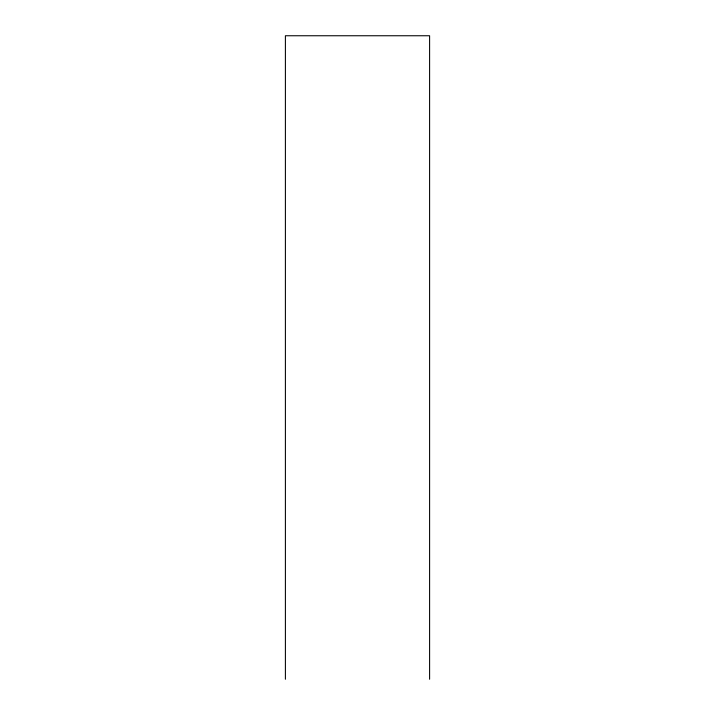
<?xml version="1.0" encoding="UTF-8"?>
<svg xmlns="http://www.w3.org/2000/svg" width="715" height="715" viewBox="0 0 715 715"><rect width="100%" height="100%" fill="white"/><g stroke="black" fill="none" stroke-linecap="round" stroke-linejoin="round"><path stroke-width="1.07" d="M429.599 679.25L429.599 35.75L285.401 35.75L285.401 679.25"/></g></svg>
